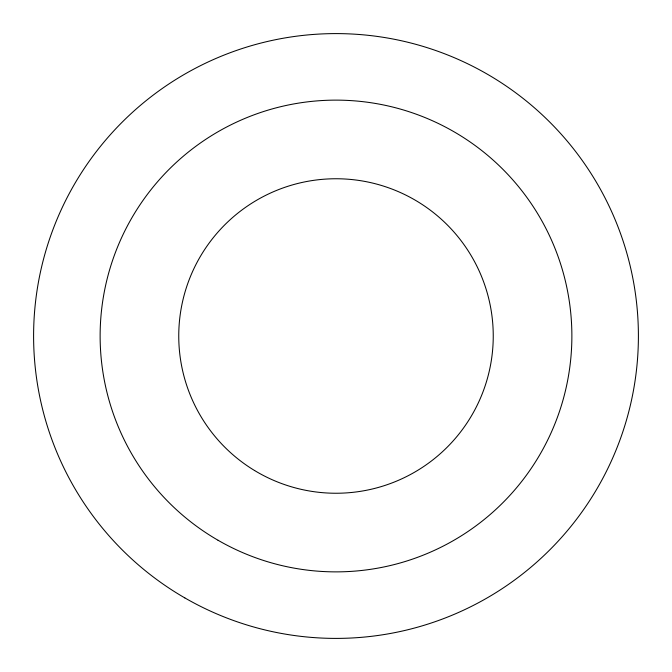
<?xml version="1.0" encoding="UTF-8"?>
<svg xmlns="http://www.w3.org/2000/svg" width="672" height="672" viewBox="0 0 672 672"><rect width="100%" height="100%" fill="white"/><g stroke="black" fill="none" stroke-linecap="round" stroke-linejoin="round"><path stroke-width="1.01" d="M184.8 597.887A302.4 302.4 0 0 0 638.4 336A302.4 302.4 0 0 0 184.8 74.113A302.4 302.4 0 0 0 184.8 597.887M218.064 540.271A235.872 235.872 0 0 0 571.872 336A235.872 235.872 0 0 0 218.064 131.729A235.872 235.872 0 0 0 218.064 540.271M254.646 470.568A157.248 157.248 0 0 0 493.214 339.167A157.248 157.248 0 0 0 260.131 198.265A157.248 157.248 0 0 0 254.646 470.568"/></g></svg>
